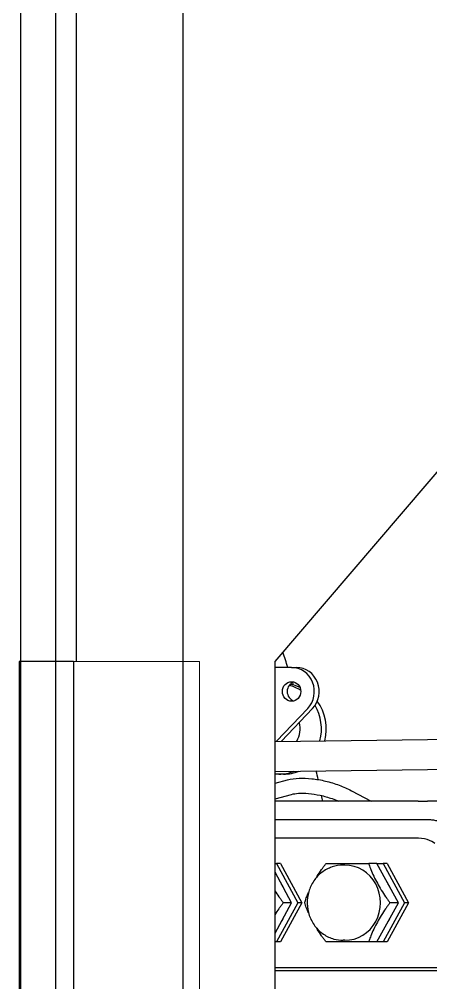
# Model space of a CAD drawing. Header units: millimetres. Extents: x -4172 to 126100, y -2 to 142133.
# Drawn here: x 31608 to 31882, y 43839 to 44480 of the extents above; entities that cross this region are included whole.
import ezdxf

# ---------------------------------------------------------------- set-up
doc = ezdxf.new("R2010")
doc.units = ezdxf.units.MM
doc.header["$LTSCALE"] = 100
doc.layers.add('P_Cable Ducts (CD)', color=30, linetype='Continuous', lineweight=18, true_color=0xff7f00)
doc.layers.add('Visible', color=7, linetype='Continuous', lineweight=25)

msp = doc.modelspace()

# ---------------------------------------------------------------- linework, layer by layer
at = {"layer": 'P_Cable Ducts (CD)'}
for q in [(31644.02, 44052.58), (31727.78, 43017.58)]:
    msp.add_line((31727.78, 44052.58), q, dxfattribs=at)
at = {"layer": 'Visible'}
for p, q in [((31608.8, 48882.58), (31608.8, 43017.58)), ((31632.27, 43017.58), (31632.27, 48882.58)), ((31645.9, 44517.58), (31645.9, 44052.58)), ((31717.07, 43017.58), (31717.07, 44517.58)), ((31778.07, 44052.58), (32034.98, 44352.58)), ((31607.95, 44052.58), (31607.95, 43017.58)), ((31644.02, 44052.58), (31607.95, 44052.58)), ((31644.02, 44052.58), (31644.02, 43017.58)), ((31778.07, 43502.58), (31778.07, 44052.58)), ((31789.1, 44048.58), (31778.07, 44048.58)), ((31789.1, 44048.58), (31792.33, 44048.58)), ((31779.14, 43999.43), (31799.81, 44021.27)), ((31803.04, 44021.27), (31782.41, 43999.47)), ((31778.07, 43999.42), (32168.57, 44004.11)), ((31778.07, 43979.42), (32168.81, 43984.11)), ((31780.55, 43977.58), (31778.07, 43977.58)), ((31778.07, 43971.61), (31786.46, 43973.84)), ((31783.78, 43977.58), (31780.55, 43977.58)), ((31828.87, 43966.58), (31841.96, 43959.58)), ((31778.07, 43961.26), (31789.03, 43964.17)), ((31873.22, 43959.58), (31778.07, 43959.58)), ((31873.22, 43959.58), (31879.56, 43959.58)), ((31935.12, 43959.58), (31879.56, 43959.58)), ((31879.63, 43947.25), (31778.07, 43947.25)), ((31871.6, 43935.12), (31778.07, 43935.12)), ((31778.07, 43918.12), (31779.12, 43918.12)), ((31781.7, 43918.12), (31779.12, 43918.12)), ((31779.12, 43918.12), (31793.33, 43892.12)), ((31781.7, 43918.12), (31795.91, 43892.12)), ((31812.02, 43918.12), (31840.43, 43918.12)), ((31824.59, 43917.12), (31823.46, 43917.12)), ((31845.9, 43918.12), (31840.43, 43918.12)), ((31845.9, 43918.12), (31850.1, 43918.12)), ((31860.11, 43892.12), (31845.9, 43918.12)), ((31852.68, 43918.12), (31850.1, 43918.12)), ((31850.1, 43918.12), (31864.31, 43892.12)), ((31852.68, 43918.12), (31866.89, 43892.12)), ((31789.13, 43892.12), (31778.07, 43912.34)), ((31778.07, 43871.89), (31789.13, 43892.12)), ((31793.33, 43892.12), (31779.12, 43866.12)), ((31795.91, 43892.12), (31781.7, 43866.12)), ((31789.13, 43892.12), (31783.65, 43892.12)), ((31795.91, 43892.12), (31793.33, 43892.12)), ((31845.9, 43866.12), (31860.11, 43892.12)), ((31864.31, 43892.12), (31850.1, 43866.12)), ((31866.89, 43892.12), (31852.68, 43866.12)), ((31860.11, 43892.12), (31854.64, 43892.12)), ((31866.89, 43892.12), (31864.31, 43892.12)), ((31779.12, 43866.12), (31778.07, 43866.12)), ((31781.7, 43866.12), (31779.12, 43866.12)), ((31840.43, 43866.12), (31812.02, 43866.12)), ((31824.59, 43867.12), (31823.46, 43867.12)), ((31845.9, 43866.12), (31840.43, 43866.12)), ((31850.1, 43866.12), (31845.9, 43866.12)), ((31852.68, 43866.12), (31850.1, 43866.12)), ((32016.44, 43848.87), (31778.07, 43848.87)), ((32015.15, 43846.76), (31778.07, 43846.76))]:
    msp.add_line(p, q, dxfattribs=at)
for centre, major_axis, ratio, start_param, end_param in [((31683.04, 43717.58), (0, 461), 0.322975, 5.51332, 5.545071), ((31789.1, 44032.58), (0, 16), 0.946407, 3.926991, 6.283185), ((31792.33, 44032.58), (0, 16), 0.946407, 3.926991, 6.283185), ((31792.33, 44032.58), (0, 6.5), 0.946407, 0.265624, 2.875969), ((31780.55, 44007.58), (0, 30), 0.946407, 5.740385, 6.034528), ((31783.78, 44007.58), (0, 30), 0.946407, 5.888497, 6.132568), ((31683.04, 43717.58), (0, 461), 0.322975, 5.477066, 5.48257), ((31780.55, 44007.58), (0, -30), 0.946407, 1.30781, 2.124477), ((31783.78, 44007.58), (0, 30), 0.946407, 4.450745, 5.375648), ((31780.55, 44007.58), (0, -15), 0.946407, 1.009532, 1.861424), ((31780.55, 44007.58), (0, -30), 0.946407, 0, 0.366517), ((31783.78, 44007.58), (0, -30), 0.946407, 0, 0.370216), ((31683.04, 43717.58), (0, 461), 0.322975, 5.302224, 5.317312), ((31683.04, 43717.58), (0, 461), 0.322975, 5.26504, 5.274671), ((31874.83, 43931.48), (9.99, -1.33), 0.339157, 0.373984, 1.94478), ((31824.59, 43892.12), (0, -25), 0.946407, 0, 3.141593), ((31764.11, 43892.12), (0, -23), 0.946407, 1.999624, 2.189166), ((31835.09, 43892.12), (0, -23), 0.946407, 1.999624, 2.189166), ((31764.11, 43892.12), (0, -23), 0.946407, 0.952426, 1.141969), ((31835.09, 43892.12), (0, -23), 0.946407, 0.952426, 1.141969)]:
    msp.add_ellipse(centre, major_axis=major_axis, ratio=ratio, start_param=start_param, end_param=end_param, dxfattribs=at)
msp.add_ellipse((31789.1, 44032.58), major_axis=(0, 6.5), ratio=0.946407, dxfattribs=at)
for points, knots in [([(31786.46, 43973.84), (31788.79, 43974.45), (31791.33, 43974.8), (31796.76, 43975.03), (31799.65, 43974.91), (31805.6, 43974.26), (31808.66, 43973.71), (31814.75, 43972.25), (31817.78, 43971.33), (31823.56, 43969.18), (31826.33, 43967.94), (31828.87, 43966.58)], [4.989478, 4.989478, 4.989478, 4.989478, 5.28324, 5.28324, 5.577003, 5.577003, 5.870765, 5.870765, 6.164528, 6.164528, 6.45829, 6.45829, 6.45829, 6.45829]), ([(31789.03, 43964.17), (31790.31, 43964.51), (31791.91, 43964.77), (31795.72, 43965.01), (31797.97, 43964.97), (31802.84, 43964.54), (31805.48, 43964.13), (31810.78, 43962.96), (31813.45, 43962.2), (31817.52, 43960.78), (31819, 43960.2), (31820.41, 43959.58)], [4.989478, 4.989478, 4.989478, 4.989478, 5.249389, 5.249389, 5.531166, 5.531166, 5.824929, 5.824929, 6.118691, 6.118691, 6.294289, 6.294289, 6.294289, 6.294289]), ([(31891.13, 43943.84), (31890.68, 43944.34), (31890.16, 43944.72), (31888.96, 43945.4), (31888.27, 43945.71), (31886.76, 43946.24), (31885.94, 43946.47), (31884.22, 43946.84), (31883.33, 43946.99), (31881.53, 43947.19), (31880.62, 43947.24), (31879.71, 43947.25), (31879.67, 43947.25), (31879.63, 43947.25)], [3.141593, 3.141593, 3.141593, 3.141593, 3.441056, 3.441056, 3.755215, 3.755215, 4.069374, 4.069374, 4.383533, 4.383533, 4.697693, 4.697693, 4.712389, 4.712389, 4.712389, 4.712389]), ([(31823.46, 43917.12), (31820.93, 43917.12), (31818.39, 43916.69), (31813.58, 43915.05), (31811.3, 43913.83), (31807.21, 43910.71), (31805.4, 43908.8), (31802.43, 43904.48), (31801.28, 43902.06), (31799.76, 43896.95), (31799.4, 43894.26), (31799.51, 43888.89), (31799.99, 43886.2), (31801.74, 43881.14), (31803, 43878.75), (31806.21, 43874.52), (31808.13, 43872.68), (31812.44, 43869.75), (31814.81, 43868.64), (31819.3, 43867.4), (31821.38, 43867.12), (31823.46, 43867.12)], [4.712389, 4.712389, 4.712389, 4.712389, 5.024204, 5.024204, 5.337788, 5.337788, 5.655742, 5.655742, 5.978603, 5.978603, 6.304998, 6.304998, 6.632542, 6.632542, 6.958579, 6.958579, 7.280754, 7.280754, 7.597888, 7.597888, 7.853982, 7.853982, 7.853982, 7.853982]), ([(31805.73, 43908.97), (31805.87, 43909.21), (31806.02, 43909.45), (31807.11, 43911.24), (31808.1, 43912.77), (31809.39, 43914.64), (31809.8, 43915.21), (31810.61, 43916.33), (31811.02, 43916.87), (31811.6, 43917.6), (31811.8, 43917.86), (31812.02, 43918.12)], [-5.09281, -5.09281, -5.09281, -5.09281, -5.015962, -5.015962, -4.515986, -4.515986, -4.319773, -4.319773, -4.12356, -4.12356, -4.01897, -4.01897, -4.01897, -4.01897]), ([(31840.43, 43918.12), (31840.5, 43917.86), (31840.58, 43917.6), (31840.8, 43916.87), (31840.98, 43916.33), (31841.38, 43915.21), (31841.6, 43914.64), (31842.35, 43912.77), (31843.03, 43911.24), (31844.53, 43908.14), (31845.35, 43906.56), (31846.93, 43903.67), (31847.84, 43902.09), (31849.73, 43898.99), (31850.72, 43897.46), (31852.01, 43895.59), (31852.42, 43895.02), (31853.23, 43893.9), (31853.64, 43893.36), (31854.22, 43892.63), (31854.42, 43892.37), (31854.64, 43892.12)], [-7.012906, -7.012906, -7.012906, -7.012906, -6.908315, -6.908315, -6.712102, -6.712102, -6.515889, -6.515889, -6.015913, -6.015913, -5.515938, -5.515938, -5.015962, -5.015962, -4.515986, -4.515986, -4.319773, -4.319773, -4.12356, -4.12356, -4.01897, -4.01897, -4.01897, -4.01897]), ([(31778.07, 43900.09), (31778.94, 43898.7), (31779.83, 43897.33), (31781.03, 43895.59), (31781.44, 43895.02), (31782.25, 43893.9), (31782.66, 43893.36), (31783.24, 43892.63), (31783.44, 43892.37), (31783.65, 43892.12)], [-4.9681821, -4.9681821, -4.9681821, -4.9681821, -4.5159861, -4.5159861, -4.3197731, -4.3197731, -4.12356, -4.12356, -4.0189695, -4.0189695, -4.0189695, -4.0189695]), ([(31797.81, 43892.12), (31797.88, 43892.37), (31797.96, 43892.63), (31798.18, 43893.36), (31798.36, 43893.9), (31798.76, 43895.02), (31798.98, 43895.59), (31799.52, 43896.92), (31799.89, 43897.79), (31800.3, 43898.69)], [-7.0129058, -7.0129058, -7.0129058, -7.0129058, -6.9083153, -6.9083153, -6.7121023, -6.7121023, -6.5158892, -6.5158892, -6.2168404, -6.2168404, -6.2168404, -6.2168404]), ([(31783.65, 43892.12), (31783.44, 43891.86), (31783.24, 43891.6), (31782.66, 43890.87), (31782.25, 43890.33), (31781.44, 43889.21), (31781.03, 43888.64), (31779.83, 43886.9), (31778.94, 43885.53), (31778.07, 43884.14)], [-7.0129058, -7.0129058, -7.0129058, -7.0129058, -6.9083153, -6.9083153, -6.7121023, -6.7121023, -6.5158892, -6.5158892, -6.0636933, -6.0636933, -6.0636933, -6.0636933]), ([(31800.3, 43885.54), (31799.89, 43886.44), (31799.52, 43887.31), (31798.98, 43888.64), (31798.76, 43889.21), (31798.36, 43890.33), (31798.18, 43890.87), (31797.96, 43891.6), (31797.88, 43891.86), (31797.81, 43892.12)], [-4.815035, -4.815035, -4.815035, -4.815035, -4.5159861, -4.5159861, -4.3197731, -4.3197731, -4.12356, -4.12356, -4.0189695, -4.0189695, -4.0189695, -4.0189695]), ([(31854.64, 43892.12), (31854.42, 43891.86), (31854.22, 43891.6), (31853.64, 43890.87), (31853.23, 43890.33), (31852.42, 43889.21), (31852.01, 43888.64), (31850.72, 43886.77), (31849.73, 43885.24), (31847.84, 43882.14), (31846.93, 43880.56), (31845.35, 43877.67), (31844.53, 43876.09), (31843.03, 43872.99), (31842.35, 43871.46), (31841.6, 43869.59), (31841.38, 43869.02), (31840.98, 43867.9), (31840.8, 43867.36), (31840.58, 43866.63), (31840.5, 43866.37), (31840.43, 43866.12)], [-7.012906, -7.012906, -7.012906, -7.012906, -6.908315, -6.908315, -6.712102, -6.712102, -6.515889, -6.515889, -6.015913, -6.015913, -5.515938, -5.515938, -5.015962, -5.015962, -4.515986, -4.515986, -4.319773, -4.319773, -4.12356, -4.12356, -4.01897, -4.01897, -4.01897, -4.01897]), ([(31812.02, 43866.12), (31811.8, 43866.37), (31811.6, 43866.63), (31811.02, 43867.36), (31810.61, 43867.9), (31809.8, 43869.02), (31809.39, 43869.59), (31808.1, 43871.46), (31807.11, 43872.99), (31806.02, 43874.78), (31805.87, 43875.02), (31805.73, 43875.26)], [-7.012906, -7.012906, -7.012906, -7.012906, -6.908315, -6.908315, -6.712102, -6.712102, -6.515889, -6.515889, -6.015913, -6.015913, -5.939065, -5.939065, -5.939065, -5.939065])]:
    msp.add_open_spline(points, degree=3, knots=knots, dxfattribs=at)

doc.saveas('drawing.dxf')
